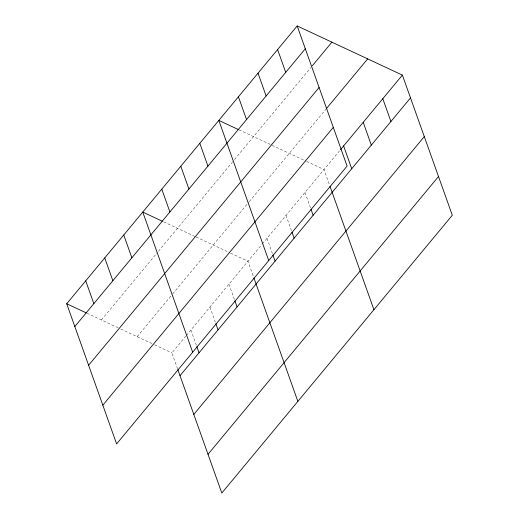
<?xml version="1.0" encoding="UTF-8"?>
<svg xmlns="http://www.w3.org/2000/svg" width="519" height="519" viewBox="0 0 519 519"><rect width="100%" height="100%" fill="white"/><g stroke="black" fill="none" stroke-linecap="round" stroke-linejoin="round"><path stroke-width="0.39" stroke-dasharray="2.6 1.95" d="M101.419 319.976L157.439 252.461M158.47 251.222L233.498 160.78M234.53 159.541L310.771 67.645M137.191 336.688L172.133 294.565M172.652 293.949L248.711 202.267M249.224 201.651L325.913 109.211M177.582 368.866L171.906 352.907L185.776 336.182M186.295 335.566L261.842 244.507M262.355 243.885L340.01 150.289M239.077 129.867L271.424 144.976M272.144 145.314L305.944 161.104M306.664 161.441L324.025 169.551L329.435 184.751M163.745 221.879L195.365 236.658M196.078 236.988L229.885 252.785M230.605 253.123L247.965 261.232L253.648 277.185M86.958 313.223L119.305 328.332M120.739 329.001L153.825 344.46M154.545 344.798L171.906 352.907M305.01 192.471L310.693 208.43M285.995 215.391L291.678 231.351M266.98 238.312L272.391 253.506M228.95 284.153L234.633 300.105M209.936 307.066L215.346 322.267M190.921 329.987L196.597 345.946"/><path stroke-width="0.78" d="M297.192 25.95L347.094 166.093L116.613 443.901L66.704 303.758L297.192 25.95L402.387 75.099L452.296 215.242L221.808 493.05L177.855 369.625M74.827 326.555L305.308 48.747M312.315 65.783L331.907 42.169M88.613 365.279L319.101 87.471M326.432 108.594L367.673 58.881M102.82 405.177L333.308 127.369M340.522 149.667L402.387 75.099M180.022 375.704L410.51 97.89M193.808 414.428L424.295 136.614M208.015 454.326L438.503 176.518M238.357 129.529L218.83 120.408L268.732 260.551M162.298 221.204L142.77 212.083L192.672 352.226M66.704 303.758L86.232 312.886M382.801 98.714L390.917 121.504M363.209 122.328L371.325 145.119M343.617 145.936L351.733 168.733M329.98 186.269L373.927 309.694M277.6 49.565L285.722 72.362M310.959 209.189L313.126 215.268M258.014 73.179L266.13 95.97M291.944 232.11L294.111 238.189M238.422 96.793L246.538 119.584M272.929 255.03L275.096 261.102M253.914 277.944L297.867 401.375M199.815 143.322L207.931 166.119M234.899 300.864L237.066 306.943M180.8 166.242L188.916 189.039M215.885 323.785L218.051 329.863M161.785 189.163L169.901 211.96M196.87 346.705L199.037 352.784M123.756 235.003L131.871 257.794M104.741 257.924L112.857 280.714M85.719 280.844L93.842 303.634"/></g></svg>
